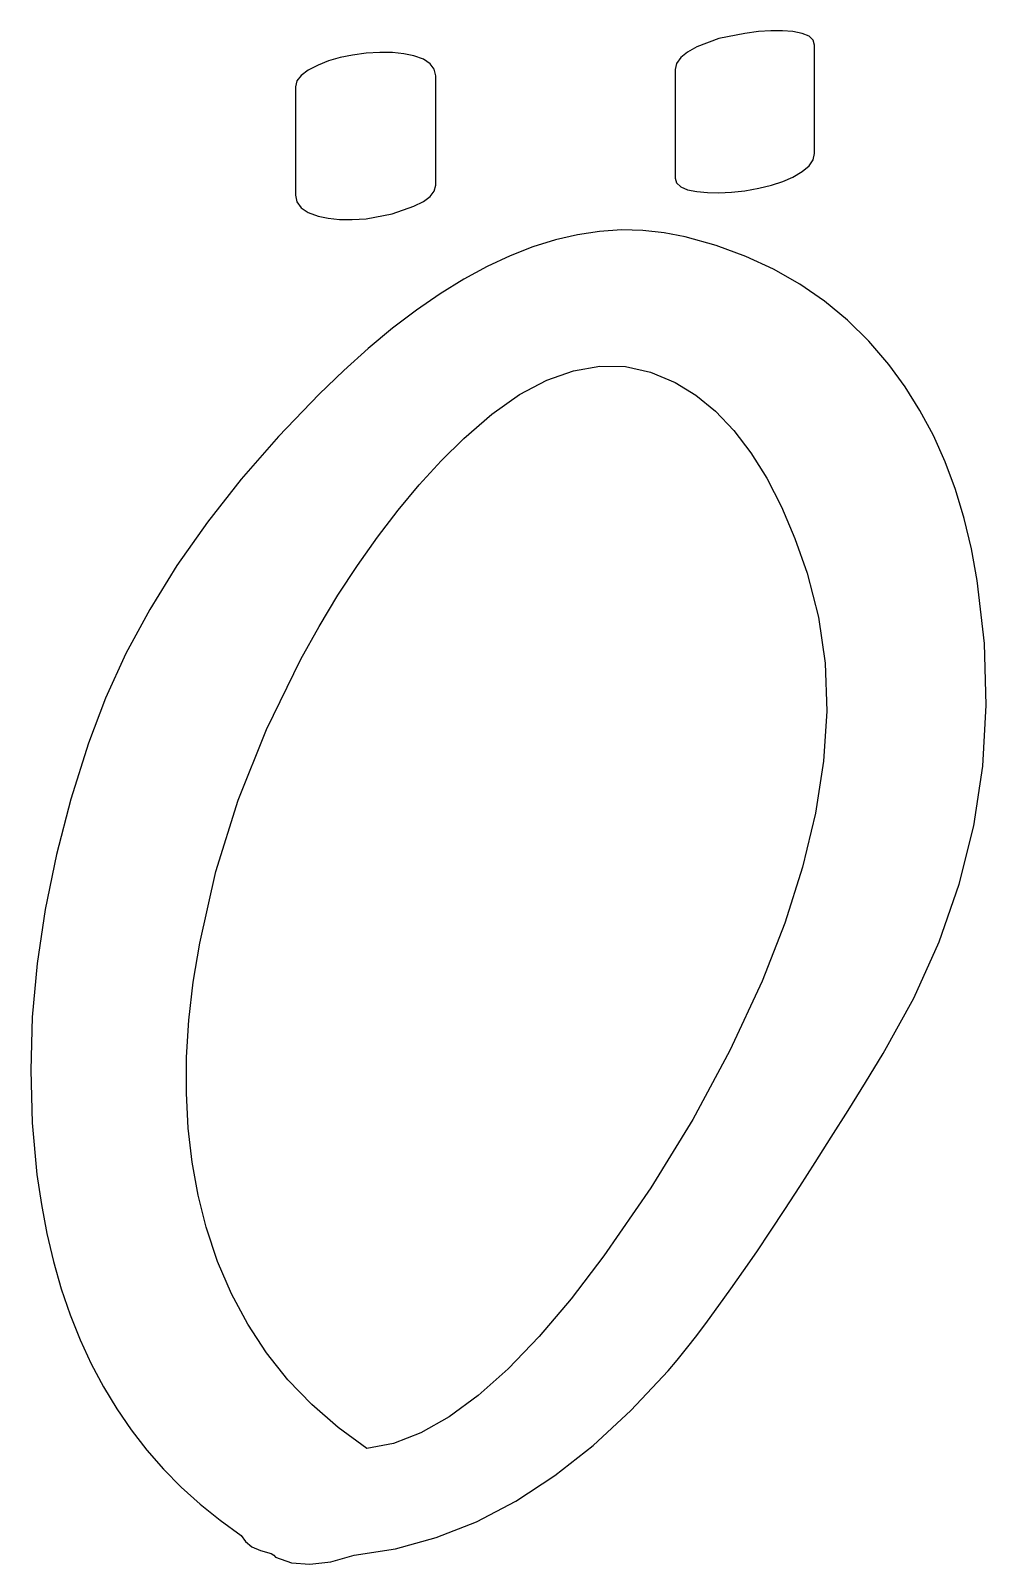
# Model space of a CAD drawing. Extents: x 0 to 14.7, y -0.3 to 23.3.
import ezdxf

# ---------------------------------------------------------------- set-up
doc = ezdxf.new("R2010")
doc.units = 0
doc.layers.get('0').update_dxf_attribs({"linetype": 'CONTINUOUS'})

msp = doc.modelspace()

# ---------------------------------------------------------------- linework, layer by layer
at = {"color": 0}
for p, q in [((10.5729, 23.1563), (10.2361, 23.0278)), ((10.9722, 23.2361), (10.5729, 23.1563)), ((11.1797, 23.2639), (10.9722, 23.2361)), ((11.3715, 23.2778), (11.1797, 23.2639)), ((11.5477, 23.2778), (11.3715, 23.2778)), ((11.7083, 23.2639), (11.5477, 23.2778)), ((11.8542, 23.2353), (11.7083, 23.2639)), ((11.9583, 23.191), (11.8542, 23.2353)), ((12.0208, 23.1311), (11.9583, 23.191)), ((12.0417, 23.0556), (12.0208, 23.1311)), ((4.75342, 22.8646), (4.57721, 22.8135)), ((4.94526, 22.9037), (4.75342, 22.8646)), ((5.15278, 22.9306), (4.94526, 22.9037)), ((5.3654, 22.9436), (5.15278, 22.9306)), ((5.55897, 22.941), (5.3654, 22.9436)), ((5.73346, 22.9228), (5.55897, 22.941)), ((5.88889, 22.8889), (5.73346, 22.9228)), ((6.03472, 22.8386), (5.88889, 22.8889)), ((9.98611, 22.8646), (9.92361, 22.7751)), ((10.0903, 22.9489), (9.98611, 22.8646)), ((10.2361, 23.0278), (10.0903, 22.9489)), ((12.0417, 21.3889), (12.0417, 23.0556)), ((4.26471, 22.6719), (4.15619, 22.5903)), ((4.41667, 22.75), (4.26471, 22.6719)), ((4.57721, 22.8135), (4.41667, 22.75)), ((6.13889, 22.7708), (6.03472, 22.8386)), ((6.20139, 22.6858), (6.13889, 22.7708)), ((6.22222, 22.5833), (6.20139, 22.6858)), ((9.92361, 22.7751), (9.90278, 22.6806)), ((9.90278, 22.6806), (9.90278, 21.0139)), ((4.0911, 22.5053), (4.06944, 22.4167)), ((4.06944, 22.4167), (4.06944, 20.75)), ((4.15619, 22.5903), (4.0911, 22.5053)), ((6.22222, 20.9028), (6.22222, 22.5833)), ((11.8542, 21.1129), (11.9583, 21.2014)), ((11.9583, 21.2014), (12.0208, 21.2935)), ((12.0208, 21.2935), (12.0417, 21.3889)), ((9.90278, 21.0139), (9.92361, 20.9383)), ((11.5529, 20.9626), (11.7083, 21.0278)), ((11.7083, 21.0278), (11.8542, 21.1129)), ((4.06944, 20.75), (4.0911, 20.6465)), ((6.03472, 20.6554), (6.13889, 20.7326)), ((6.13889, 20.7326), (6.20139, 20.8151)), ((6.20139, 20.8151), (6.22222, 20.9028)), ((9.92361, 20.9383), (9.98611, 20.8785)), ((9.98611, 20.8785), (10.0903, 20.8342)), ((10.0903, 20.8342), (10.2361, 20.8056)), ((10.2361, 20.8056), (10.3967, 20.7908)), ((10.3967, 20.7908), (10.5729, 20.7882)), ((10.5729, 20.7882), (10.7648, 20.7978)), ((10.7648, 20.7978), (10.9722, 20.8194)), ((10.9722, 20.8194), (11.1848, 20.8585)), ((11.1848, 20.8585), (11.3784, 20.9063)), ((11.3784, 20.9063), (11.5529, 20.9626)), ((4.0911, 20.6465), (4.15619, 20.5587)), ((4.15619, 20.5587), (4.26471, 20.4868)), ((5.55208, 20.4653), (5.88889, 20.5833)), ((5.88889, 20.5833), (6.03472, 20.6554)), ((4.26471, 20.4868), (4.41667, 20.4306)), ((4.41667, 20.4306), (4.57206, 20.3967)), ((4.57206, 20.3967), (4.74653, 20.3785)), ((4.74653, 20.3785), (4.94011, 20.3758)), ((4.94011, 20.3758), (5.15278, 20.3889)), ((5.15278, 20.3889), (5.55208, 20.4653)), ((8.06011, 20.0643), (7.71425, 19.9561)), ((8.40218, 20.1436), (8.06011, 20.0643)), ((8.74046, 20.1944), (8.40218, 20.1436)), ((9.07493, 20.2165), (8.74046, 20.1944)), ((9.4056, 20.2101), (9.07493, 20.2165)), ((9.73247, 20.1749), (9.4056, 20.2101)), ((10.0556, 20.1111), (9.73247, 20.1749)), ((10.5328, 19.9772), (10.0556, 20.1111)), ((7.36458, 19.8194), (7.01112, 19.654)), ((7.71425, 19.9561), (7.36458, 19.8194)), ((10.9852, 19.8117), (10.5328, 19.9772)), ((11.413, 19.6143), (10.9852, 19.8117)), ((7.01112, 19.654), (6.65386, 19.4601)), ((11.816, 19.3854), (11.413, 19.6143)), ((6.65386, 19.4601), (6.29281, 19.2374)), ((12.1942, 19.1247), (11.816, 19.3854)), ((6.29281, 19.2374), (5.92796, 18.9861)), ((12.5477, 18.8325), (12.1942, 19.1247)), ((5.92796, 18.9861), (5.55931, 18.7061)), ((5.55931, 18.7061), (5.18685, 18.3976)), ((12.8765, 18.5085), (12.5477, 18.8325)), ((5.18685, 18.3976), (4.8106, 18.0603)), ((13.1806, 18.1528), (12.8765, 18.5085)), ((13.4327, 17.8093), (13.1806, 18.1528)), ((4.8106, 18.0603), (4.43056, 17.6944)), ((7.51215, 17.6875), (7.93012, 17.9097)), ((7.93012, 17.9097), (8.34028, 18.0556)), ((8.34028, 18.0556), (8.74262, 18.125)), ((8.74262, 18.125), (9.13715, 18.1181)), ((9.13715, 18.1181), (9.52387, 18.0347)), ((9.52387, 18.0347), (9.90278, 17.875)), ((4.43056, 17.6944), (3.80701, 17.0456)), ((7.08637, 17.3889), (7.51215, 17.6875)), ((9.90278, 17.875), (10.2201, 17.6774)), ((10.2201, 17.6774), (10.5191, 17.4315)), ((13.6614, 17.4453), (13.4327, 17.8093)), ((10.5191, 17.4315), (10.7999, 17.1374)), ((13.8667, 17.061), (13.6614, 17.4453)), ((6.65278, 17.0139), (7.08637, 17.3889)), ((3.80701, 17.0456), (3.23519, 16.3907)), ((6.30686, 16.6693), (6.65278, 17.0139)), ((10.7999, 17.1374), (11.0625, 16.7951)), ((14.0486, 16.6563), (13.8667, 17.061)), ((11.0625, 16.7951), (11.3069, 16.4047)), ((5.97049, 16.3021), (6.30686, 16.6693)), ((14.2069, 16.2311), (14.0486, 16.6563)), ((3.23519, 16.3907), (2.715, 15.7296)), ((5.64367, 15.9124), (5.97049, 16.3021)), ((11.3069, 16.4047), (11.533, 15.9661)), ((14.3419, 15.7856), (14.2069, 16.2311)), ((5.32639, 15.5), (5.64367, 15.9124)), ((11.533, 15.9661), (11.7409, 15.4794)), ((14.4535, 15.3197), (14.3419, 15.7856)), ((2.715, 15.7296), (2.24647, 15.0625)), ((5.01867, 15.0651), (5.32639, 15.5)), ((11.7409, 15.4794), (11.9306, 14.9444)), ((14.5417, 14.8333), (14.4535, 15.3197)), ((2.24647, 15.0625), (1.82958, 14.3893)), ((4.72049, 14.6076), (5.01867, 15.0651)), ((11.9306, 14.9444), (12.105, 14.2693)), ((4.43186, 14.1276), (4.72049, 14.6076)), ((14.6528, 13.8662), (14.5417, 14.8333)), ((1.82958, 14.3893), (1.46436, 13.7101)), ((12.105, 14.2693), (12.2049, 13.5634)), ((4.15278, 13.625), (4.43186, 14.1276)), ((1.46436, 13.7101), (1.15077, 13.0247)), ((14.6806, 12.9158), (14.6528, 13.8662)), ((3.62326, 12.5452), (4.15278, 13.625)), ((12.2049, 13.5634), (12.23, 12.8266)), ((1.15077, 13.0247), (0.888889, 12.3333)), ((12.23, 12.8266), (12.1806, 12.059)), ((14.625, 11.9825), (14.6806, 12.9158)), ((3.1875, 11.4584), (3.62326, 12.5452)), ((0.888889, 12.3333), (0.618218, 11.4733)), ((12.1806, 12.059), (12.0564, 11.2606)), ((14.4861, 11.066), (14.625, 11.9825)), ((0.618218, 11.4733), (0.396647, 10.6224)), ((2.84543, 10.3646), (3.1875, 11.4584)), ((12.0564, 11.2606), (11.8576, 10.4314)), ((14.2639, 10.1664), (14.4861, 11.066)), ((0.396647, 10.6224), (0.224121, 9.7806)), ((2.59722, 9.26389), (2.84543, 10.3646)), ((11.8576, 10.4314), (11.5842, 9.5714)), ((13.9583, 9.28386), (14.2639, 10.1664)), ((0.224121, 9.7806), (0.10064, 8.94792)), ((11.5842, 9.5714), (11.2361, 8.68056)), ((2.49843, 8.66407), (2.59722, 9.26389)), ((13.5694, 8.41818), (13.9583, 9.28386)), ((0.10064, 8.94792), (0.026204, 8.12435)), ((2.43138, 8.07986), (2.49843, 8.66407)), ((11.2361, 8.68056), (10.7405, 7.61458)), ((13.0972, 7.56944), (13.5694, 8.41818)), ((0.026204, 8.12435), (0.000814, 7.3099)), ((2.396, 7.51129), (2.43138, 8.07986)), ((10.7405, 7.61458), (10.1701, 6.55556)), ((12.8223, 7.1224), (13.0972, 7.56944)), ((0.000814, 7.3099), (0.024468, 6.50456)), ((2.39231, 6.95833), (2.396, 7.51129)), ((12.5564, 6.69428), (12.8223, 7.1224)), ((2.42031, 6.42106), (2.39231, 6.95833)), ((12.2997, 6.28515), (12.5564, 6.69428)), ((0.024468, 6.50456), (0.097222, 5.70833)), ((2.47999, 5.89936), (2.42031, 6.42106)), ((10.1701, 6.55556), (9.52518, 5.50347)), ((12.0521, 5.89501), (12.2997, 6.28515)), ((2.57135, 5.39328), (2.47999, 5.89936)), ((11.8136, 5.52387), (12.0521, 5.89501)), ((0.097222, 5.70833), (0.164822, 5.24724)), ((9.52518, 5.50347), (8.80556, 4.45833)), ((11.5842, 5.17171), (11.8136, 5.52387)), ((0.164822, 5.24724), (0.249567, 4.80143)), ((2.69444, 4.90278), (2.57135, 5.39328)), ((11.3639, 4.83854), (11.5842, 5.17171)), ((0.249567, 4.80143), (0.351454, 4.37093)), ((2.86974, 4.37565), (2.69444, 4.90278)), ((11.1528, 4.52436), (11.3639, 4.83854)), ((10.9507, 4.22917), (11.1528, 4.52436)), ((0.351454, 4.37093), (0.470486, 3.95574)), ((3.08328, 3.87761), (2.86974, 4.37565)), ((8.80556, 4.45833), (8.30208, 3.79839)), ((10.7578, 3.95296), (10.9507, 4.22917)), ((0.470486, 3.95574), (0.606662, 3.55583)), ((3.33501, 3.40864), (3.08328, 3.87761)), ((8.30208, 3.79839), (7.8125, 3.22136)), ((10.5739, 3.69575), (10.7578, 3.95296)), ((0.606662, 3.55583), (0.759983, 3.17122)), ((10.3992, 3.45751), (10.5739, 3.69575)), ((3.62494, 2.96875), (3.33501, 3.40864)), ((10.2337, 3.23828), (10.3992, 3.45751)), ((0.759983, 3.17122), (0.930447, 2.80192)), ((7.8125, 3.22136), (7.33681, 2.72721)), ((10.0772, 3.03803), (10.2337, 3.23828)), ((3.95307, 2.55794), (3.62494, 2.96875)), ((9.79167, 2.69444), (9.92985, 2.85678)), ((9.92985, 2.85678), (10.0772, 3.03803)), ((0.930447, 2.80192), (1.11806, 2.44792)), ((7.33681, 2.72721), (6.875, 2.31597)), ((9.22108, 2.08507), (9.79167, 2.69444)), ((1.11806, 2.44792), (1.32281, 2.10921)), ((4.31939, 2.17622), (3.95307, 2.55794)), ((4.7239, 1.82357), (4.31939, 2.17622)), ((6.875, 2.31597), (6.42708, 1.98762)), ((1.32281, 2.10921), (1.54471, 1.78581)), ((6.42708, 1.98762), (5.99306, 1.74219)), ((8.64144, 1.54861), (9.22108, 2.08507)), ((1.54471, 1.78581), (1.78375, 1.47771)), ((5.16667, 1.5), (4.7239, 1.82357)), ((5.99306, 1.74219), (5.57292, 1.57964)), ((1.78375, 1.47771), (2.03993, 1.1849)), ((5.57292, 1.57964), (5.16667, 1.5)), ((8.05268, 1.08507), (8.64144, 1.54861)), ((2.03993, 1.1849), (2.31326, 0.907389)), ((7.45486, 0.694444), (8.05268, 1.08507)), ((2.31326, 0.907389), (2.60374, 0.645182)), ((2.60374, 0.645182), (2.91135, 0.398275)), ((6.84788, 0.376736), (7.45486, 0.694444)), ((2.91135, 0.398275), (3.23611, 0.166667)), ((6.23178, 0.131944), (6.84788, 0.376736)), ((3.23611, 0.166667), (3.30122, 0.071181)), ((3.30122, 0.071181), (3.39931, -0.006944)), ((5.60656, -0.039931), (6.23178, 0.131944)), ((3.39931, -0.006944), (3.53039, -0.067708)), ((3.53039, -0.067708), (3.69444, -0.111111)), ((3.69444, -0.111111), (3.73611, -0.138889)), ((3.73611, -0.138889), (3.76389, -0.166667)), ((3.76389, -0.166667), (4.00603, -0.253418)), ((4.61019, -0.239583), (4.97222, -0.138889)), ((4.97222, -0.138889), (5.60656, -0.039931)), ((4.00603, -0.253418), (4.28814, -0.277778)), ((4.28814, -0.277778), (4.61019, -0.239583))]:
    msp.add_line(p, q, dxfattribs=at)

doc.saveas('drawing.dxf')
